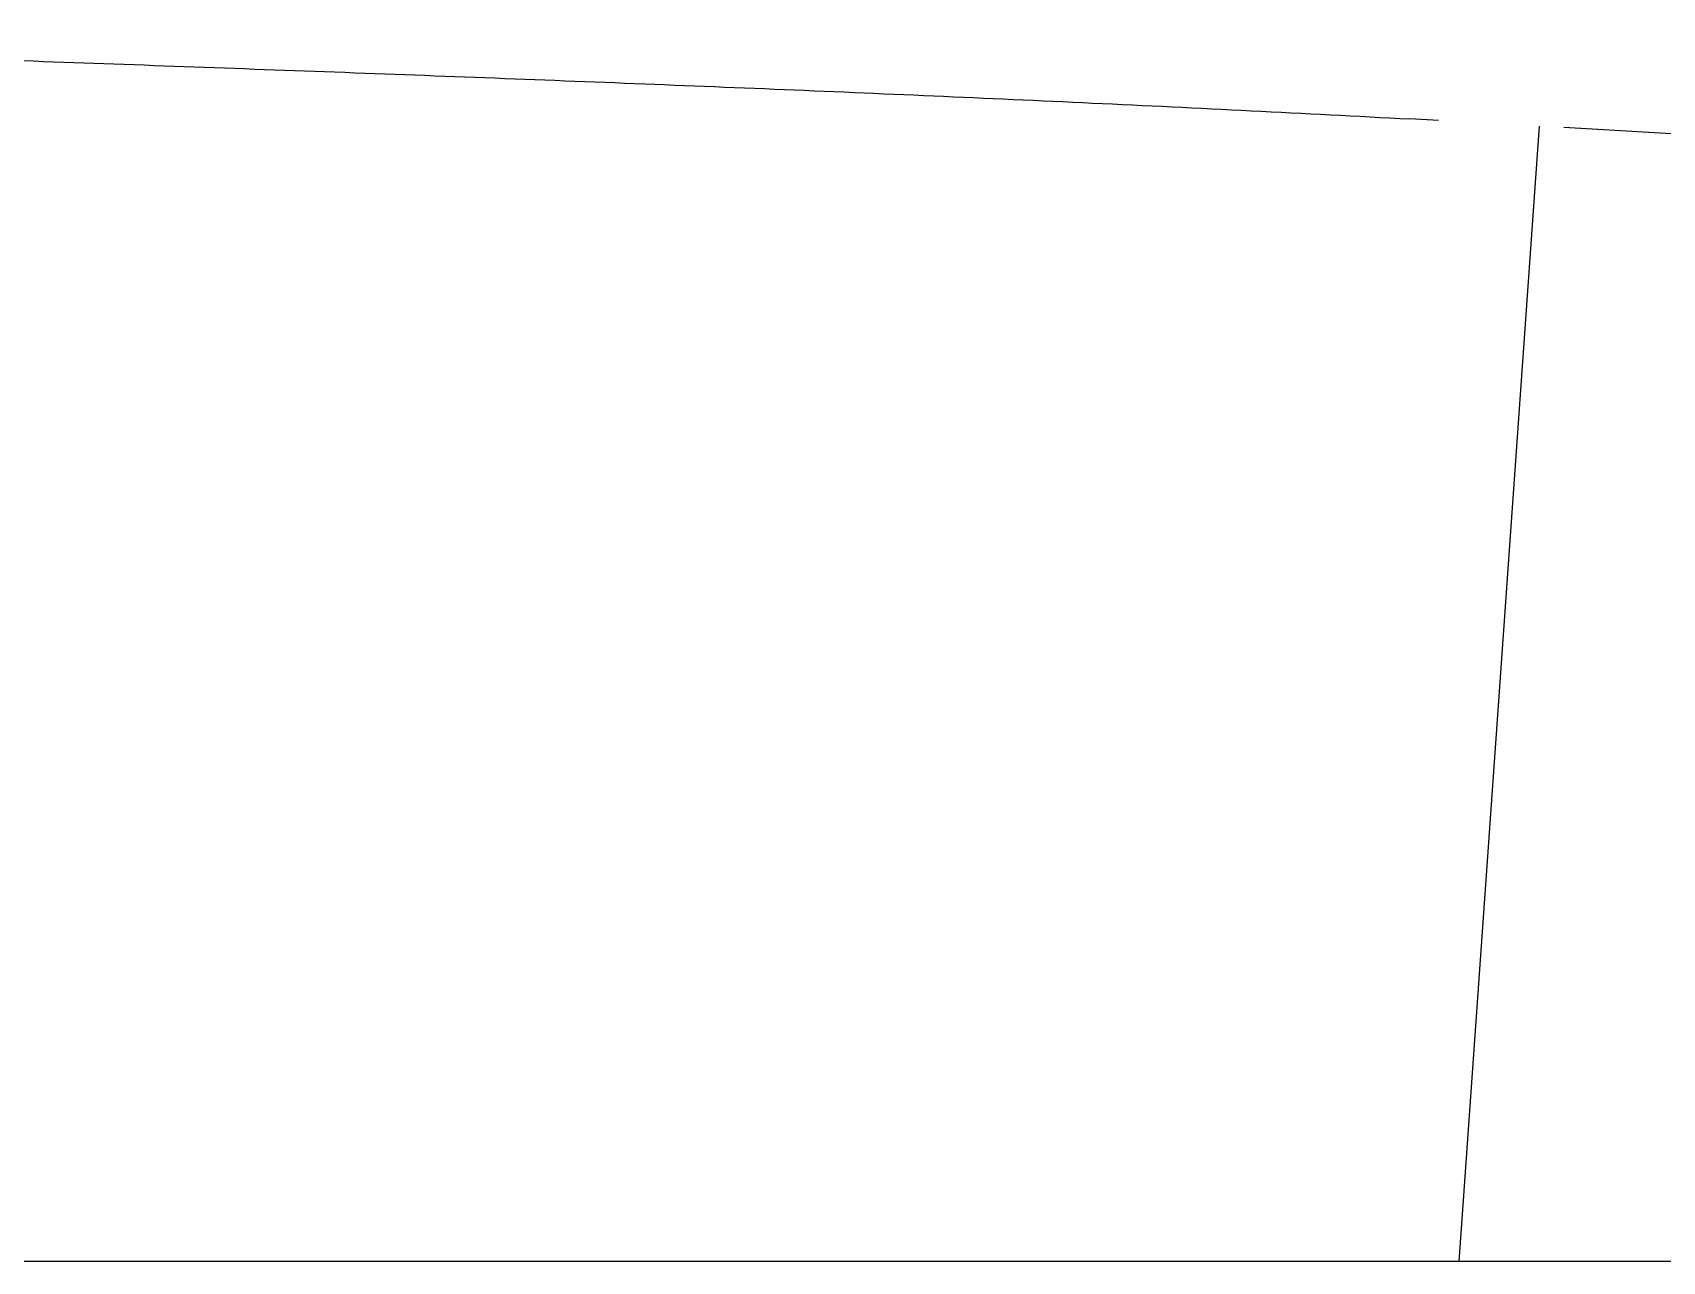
# Model space of a CAD drawing. Header units: metres. Extents: x 612156 to 614265, y 1204557 to 1208185.
# Drawn here: x 612874.4 to 612955.4, y 1207475.2 to 1207536.3 of the extents above; entities that cross this region are included whole.
import ezdxf

# ---------------------------------------------------------------- set-up
doc = ezdxf.new("R2010")
doc.units = ezdxf.units.M
doc.header["$MEASUREMENT"] = 0
for name, pattern in [('xref_bct2_tong the$0$200423-khung GT$0$0-HIDDEN', [0.375, 0.25, -0.125]), ('xref_bct2_tong the$0$200423-khung GT$0$HIDDEN', [0.375, 0.25, -0.125]), ('xref_bct2_tong the$0$Dash', [6.35, 3.175, -3.175])]:
    doc.linetypes.add(name, pattern=pattern)
doc.layers.add('xref_bct2_tong the$0$1a-dat o hon hop', color=44, linetype='Continuous')
doc.layers.add('xref_bct2_tong the$0$CHI GIOI XAY DUNG', color=7, linetype='Continuous')
for name, color, linetype, lineweight in [('xref_bct2_tong the$0$200423-khung GT$0$0- le duong', 36, 'Continuous', 18), ('xref_bct2_tong the$0$200423-khung GT$0$0- long duong', 105, 'Continuous', 25), ('xref_bct2_tong the$0$200423-khung GT$0$2030 CGXD', 5, 'xref_bct2_tong the$0$200423-khung GT$0$HIDDEN', 25)]:
    doc.layers.add(name, color=color, linetype=linetype, lineweight=lineweight)

# ---------------------------------------------------------------- blocks, each defined once
blk = doc.blocks.new('xref_bct2_tong the$0$fdgsdhsh')
at = {"layer": 'xref_bct2_tong the$0$1a-dat o hon hop'}
blk.add_lwpolyline([(612424.071, 1208182.792), (613167.718, 1208182.792), (613167.718, 1207475.219), (612424.071, 1207475.219)], close=True, dxfattribs=at)
at = {"layer": 'xref_bct2_tong the$0$200423-khung GT$0$0- le duong'}
blk.add_lwpolyline([(612943.475, 1207543.706, -0.018053), (613083.636, 1207530.881)], format="xyb", dxfattribs=at)
at = {"layer": 'xref_bct2_tong the$0$200423-khung GT$0$0- long duong', "linetype": 'Continuous', "ltscale": 10}
blk.add_lwpolyline([(612949.284, 1207531.615), (612945.286, 1207475.219)], dxfattribs=at)
at = {"layer": 'xref_bct2_tong the$0$200423-khung GT$0$2030 CGXD', "linetype": 'xref_bct2_tong the$0$200423-khung GT$0$0-HIDDEN', "ltscale": 50}
for p, q in [((612873.971, 1207534.87), (612874.47, 1207534.852)), ((612874.47, 1207534.852), (612874.97, 1207534.834)), ((612874.97, 1207534.834), (612875.469, 1207534.816)), ((612875.469, 1207534.816), (612875.969, 1207534.798)), ((612875.969, 1207534.798), (612876.468, 1207534.78)), ((612876.468, 1207534.78), (612876.967, 1207534.762)), ((612876.967, 1207534.762), (612877.467, 1207534.744)), ((612877.467, 1207534.744), (612877.966, 1207534.726)), ((612877.966, 1207534.726), (612878.465, 1207534.708)), ((612878.465, 1207534.708), (612878.964, 1207534.69)), ((612878.964, 1207534.69), (612879.463, 1207534.672)), ((612879.463, 1207534.672), (612879.962, 1207534.654)), ((612879.962, 1207534.654), (612880.461, 1207534.636)), ((612880.461, 1207534.636), (612880.96, 1207534.618)), ((612880.96, 1207534.618), (612881.459, 1207534.599)), ((612881.459, 1207534.599), (612881.957, 1207534.581)), ((612881.957, 1207534.581), (612882.456, 1207534.563)), ((612882.456, 1207534.563), (612882.955, 1207534.545)), ((612882.955, 1207534.545), (612883.453, 1207534.527)), ((612883.453, 1207534.527), (612883.952, 1207534.509)), ((612883.952, 1207534.509), (612884.45, 1207534.49)), ((612884.45, 1207534.49), (612884.949, 1207534.472)), ((612884.949, 1207534.472), (612885.447, 1207534.454)), ((612885.447, 1207534.454), (612885.945, 1207534.436)), ((612885.945, 1207534.436), (612886.443, 1207534.417)), ((612886.443, 1207534.417), (612886.942, 1207534.399)), ((612886.942, 1207534.399), (612887.44, 1207534.381)), ((612887.44, 1207534.381), (612887.938, 1207534.362)), ((612887.938, 1207534.362), (612888.436, 1207534.344)), ((612888.436, 1207534.344), (612888.934, 1207534.326)), ((612888.934, 1207534.326), (612889.431, 1207534.307)), ((612889.431, 1207534.307), (612889.929, 1207534.289)), ((612889.929, 1207534.289), (612890.427, 1207534.27)), ((612890.427, 1207534.27), (612890.925, 1207534.252)), ((612890.925, 1207534.252), (612891.422, 1207534.233)), ((612891.422, 1207534.233), (612891.92, 1207534.215)), ((612891.92, 1207534.215), (612892.417, 1207534.196)), ((612892.417, 1207534.196), (612892.915, 1207534.177)), ((612892.915, 1207534.177), (612893.412, 1207534.159)), ((612893.412, 1207534.159), (612893.91, 1207534.14)), ((612893.91, 1207534.14), (612894.407, 1207534.121)), ((612894.407, 1207534.121), (612894.904, 1207534.102)), ((612894.904, 1207534.102), (612895.401, 1207534.084)), ((612895.401, 1207534.084), (612895.898, 1207534.065)), ((612895.898, 1207534.065), (612896.395, 1207534.046)), ((612896.395, 1207534.046), (612896.892, 1207534.027)), ((612896.892, 1207534.027), (612897.389, 1207534.008)), ((612897.389, 1207534.008), (612897.886, 1207533.989)), ((612897.886, 1207533.989), (612898.383, 1207533.97)), ((612898.383, 1207533.97), (612898.88, 1207533.951)), ((612898.88, 1207533.951), (612899.376, 1207533.932)), ((612899.376, 1207533.932), (612899.873, 1207533.913)), ((612899.873, 1207533.913), (612900.369, 1207533.893)), ((612900.369, 1207533.893), (612900.866, 1207533.874)), ((612900.866, 1207533.874), (612901.362, 1207533.855)), ((612901.362, 1207533.855), (612901.859, 1207533.835)), ((612901.859, 1207533.835), (612902.355, 1207533.816)), ((612902.355, 1207533.816), (612902.851, 1207533.797)), ((612902.851, 1207533.797), (612903.347, 1207533.777)), ((612903.347, 1207533.777), (612903.844, 1207533.757)), ((612903.844, 1207533.757), (612904.34, 1207533.738)), ((612904.34, 1207533.738), (612904.836, 1207533.718)), ((612904.836, 1207533.718), (612905.332, 1207533.698)), ((612905.332, 1207533.698), (612905.828, 1207533.679)), ((612905.828, 1207533.679), (612906.323, 1207533.659)), ((612906.323, 1207533.659), (612906.819, 1207533.639)), ((612906.819, 1207533.639), (612907.315, 1207533.619)), ((612907.315, 1207533.619), (612907.811, 1207533.599)), ((612907.811, 1207533.599), (612908.306, 1207533.579)), ((612908.306, 1207533.579), (612908.802, 1207533.559)), ((612908.802, 1207533.559), (612909.297, 1207533.539)), ((612909.297, 1207533.539), (612909.793, 1207533.518)), ((612909.793, 1207533.518), (612910.288, 1207533.498)), ((612910.288, 1207533.498), (612910.783, 1207533.478)), ((612910.783, 1207533.478), (612911.278, 1207533.457)), ((612911.278, 1207533.457), (612911.774, 1207533.437)), ((612911.774, 1207533.437), (612912.269, 1207533.416)), ((612912.269, 1207533.416), (612912.764, 1207533.395)), ((612912.764, 1207533.395), (612913.259, 1207533.375)), ((612913.259, 1207533.375), (612913.754, 1207533.354)), ((612913.754, 1207533.354), (612914.248, 1207533.333)), ((612914.248, 1207533.333), (612914.743, 1207533.312)), ((612914.743, 1207533.312), (612915.238, 1207533.291)), ((612915.238, 1207533.291), (612915.733, 1207533.27)), ((612915.733, 1207533.27), (612916.227, 1207533.249)), ((612916.227, 1207533.249), (612916.722, 1207533.228)), ((612916.722, 1207533.228), (612917.216, 1207533.206)), ((612917.216, 1207533.206), (612917.711, 1207533.185)), ((612917.711, 1207533.185), (612918.205, 1207533.164)), ((612918.205, 1207533.164), (612918.699, 1207533.142)), ((612918.699, 1207533.142), (612919.194, 1207533.12)), ((612919.194, 1207533.12), (612919.688, 1207533.099)), ((612919.688, 1207533.099), (612920.182, 1207533.077)), ((612920.182, 1207533.077), (612920.676, 1207533.055)), ((612920.676, 1207533.055), (612921.17, 1207533.033)), ((612921.17, 1207533.033), (612921.664, 1207533.011)), ((612921.664, 1207533.011), (612922.158, 1207532.989)), ((612922.158, 1207532.989), (612922.652, 1207532.967)), ((612922.652, 1207532.967), (612923.145, 1207532.945)), ((612923.145, 1207532.945), (612923.639, 1207532.922)), ((612923.639, 1207532.922), (612924.133, 1207532.9)), ((612924.133, 1207532.9), (612924.626, 1207532.877)), ((612924.626, 1207532.877), (612925.12, 1207532.855)), ((612925.12, 1207532.855), (612925.613, 1207532.832)), ((612925.613, 1207532.832), (612926.107, 1207532.809)), ((612926.107, 1207532.809), (612926.6, 1207532.786)), ((612926.6, 1207532.786), (612927.093, 1207532.763)), ((612927.093, 1207532.763), (612927.586, 1207532.74)), ((612927.586, 1207532.74), (612928.08, 1207532.717)), ((612928.08, 1207532.717), (612928.573, 1207532.694)), ((612928.573, 1207532.694), (612929.066, 1207532.67)), ((612929.066, 1207532.67), (612929.559, 1207532.647)), ((612929.559, 1207532.647), (612930.052, 1207532.623)), ((612930.052, 1207532.623), (612930.544, 1207532.6)), ((612930.544, 1207532.6), (612931.037, 1207532.576)), ((612931.037, 1207532.576), (612931.53, 1207532.552)), ((612931.53, 1207532.552), (612932.022, 1207532.528)), ((612932.022, 1207532.528), (612932.515, 1207532.504)), ((612932.515, 1207532.504), (612933.007, 1207532.48)), ((612933.007, 1207532.48), (612933.5, 1207532.455)), ((612933.5, 1207532.455), (612933.992, 1207532.431)), ((612933.992, 1207532.431), (612934.485, 1207532.407)), ((612934.485, 1207532.407), (612934.977, 1207532.382)), ((612934.977, 1207532.382), (612935.469, 1207532.357)), ((612935.469, 1207532.357), (612935.961, 1207532.332)), ((612935.961, 1207532.332), (612936.453, 1207532.308)), ((612936.453, 1207532.308), (612936.945, 1207532.283)), ((612936.945, 1207532.283), (612937.437, 1207532.257)), ((612937.437, 1207532.257), (612937.929, 1207532.232)), ((612937.929, 1207532.232), (612938.421, 1207532.207)), ((612938.421, 1207532.207), (612938.913, 1207532.181)), ((612938.913, 1207532.181), (612939.404, 1207532.156)), ((612939.404, 1207532.156), (612939.896, 1207532.13)), ((612939.896, 1207532.13), (612940.387, 1207532.104)), ((612940.387, 1207532.104), (612940.879, 1207532.078)), ((612940.879, 1207532.078), (612941.37, 1207532.052)), ((612941.37, 1207532.052), (612941.862, 1207532.026)), ((612941.862, 1207532.026), (612942.353, 1207532)), ((612942.353, 1207532), (612942.844, 1207531.973))]:
    blk.add_line(p, q, dxfattribs=at)
blk.add_arc((612838.499, 1205596.796), 1937.988, 80.219342, 86.913582, dxfattribs=at)

msp = doc.modelspace()

# ---------------------------------------------------------------- block references
at = {"layer": 'xref_bct2_tong the$0$CHI GIOI XAY DUNG', "linetype": 'xref_bct2_tong the$0$Dash', "lineweight": 25, "ltscale": 0.2}
msp.add_blockref('xref_bct2_tong the$0$fdgsdhsh', (0, 0), dxfattribs=at)

doc.saveas('drawing.dxf')
